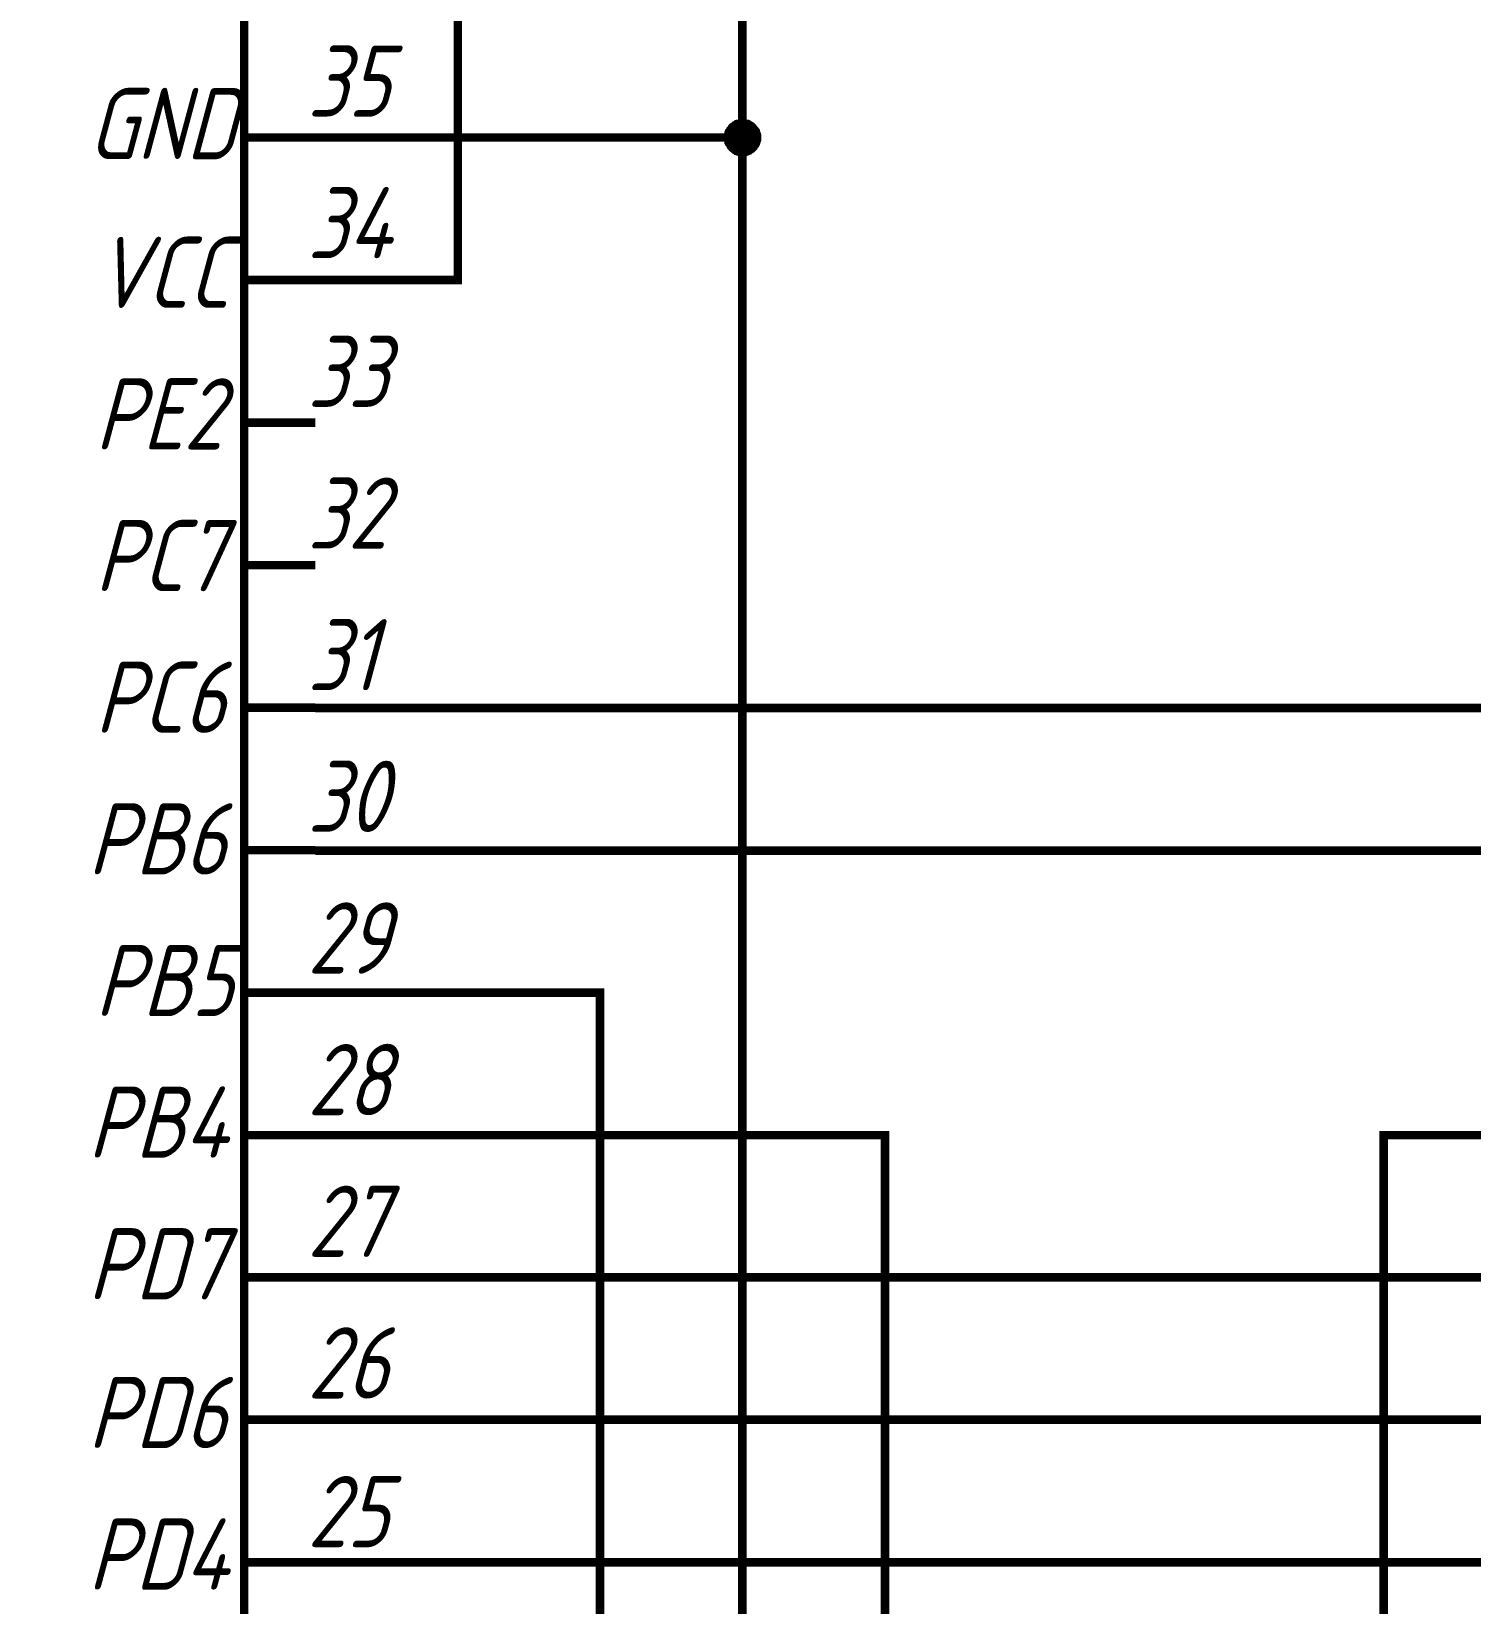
# Model space of a CAD drawing. Header units: millimetres. Extents: x 101 to 942, y 57 to 651.
# Drawn here: x 450.1 to 500.6, y 367.3 to 422.5 of the extents above; entities that cross this region are included whole.
import ezdxf

# ---------------------------------------------------------------- set-up
doc = ezdxf.new("R2010")
doc.units = ezdxf.units.MM
doc.header["$LTSCALE"] = 0.5
doc.layers.add('Sheet', color=255, linetype='Continuous')
doc.styles.add('GOST type A0', font='', dxfattribs={"oblique": 15, "height": 3.5})
doc.styles.get('GOST type A0').set_extended_font_data('GOST type A')

msp = doc.modelspace()

# ---------------------------------------------------------------- linework, layer by layer
at = {"layer": 'Sheet', "color": 7}
for points, const_width in [([(829.975, 563.769), (577.551, 563.769), (577.551, 368.792), (460.097, 368.792), (460.097, 368.792)], 0.3), ([(460.097, 413.793), (460.097, 413.793), (465.097, 413.793), (465.097, 476.284), (402.612, 476.284)], 0.3), ([(460.097, 458.793), (460.097, 458.793), (475.081, 458.793), (475.081, 418.795), (475.081, 338.797)], 0.3), ([(474.584, 418.795), (474.584, 418.826), (474.584, 418.841), (474.584, 418.872), (474.6, 418.903), (474.6, 418.919), (474.6, 418.95), (474.616, 418.965), (474.616, 418.997), (474.631, 419.012), (474.647, 419.028), (474.662, 419.059), (474.662, 419.074), (474.678, 419.09), (474.693, 419.105), (474.709, 419.136), (474.724, 419.152), (474.74, 419.167), (474.771, 419.183), (474.786, 419.198), (474.802, 419.214), (474.817, 419.214), (474.848, 419.23), (474.864, 419.245), (474.879, 419.261), (474.911, 419.261), (474.926, 419.276), (474.957, 419.276), (474.973, 419.276), (475.004, 419.292), (475.035, 419.292), (475.05, 419.292), (475.081, 419.292)], 0.3), ([(474.584, 418.795), (474.584, 418.826), (474.584, 418.841), (474.584, 418.872), (474.6, 418.903), (474.6, 418.919), (474.6, 418.95), (474.616, 418.965), (474.616, 418.997), (474.631, 419.012), (474.647, 419.028), (474.662, 419.059), (474.662, 419.074), (474.678, 419.09), (474.693, 419.105), (474.709, 419.136), (474.724, 419.152), (474.74, 419.167), (474.771, 419.183), (474.786, 419.198), (474.802, 419.214), (474.817, 419.214), (474.848, 419.23), (474.864, 419.245), (474.879, 419.261), (474.911, 419.261), (474.926, 419.276), (474.957, 419.276), (474.973, 419.276), (475.004, 419.292), (475.035, 419.292), (475.05, 419.292), (475.081, 419.292)], 0.3), ([(474.584, 418.795), (474.584, 418.826), (474.584, 418.841), (474.584, 418.872), (474.6, 418.903), (474.6, 418.919), (474.6, 418.95), (474.616, 418.965), (474.616, 418.997), (474.631, 419.012), (474.647, 419.028), (474.662, 419.059), (474.662, 419.074), (474.678, 419.09), (474.693, 419.105), (474.709, 419.136), (474.724, 419.152), (474.74, 419.167), (474.771, 419.183), (474.786, 419.198), (474.802, 419.214), (474.817, 419.214), (474.848, 419.23), (474.864, 419.245), (474.879, 419.261), (474.911, 419.261), (474.926, 419.276), (474.957, 419.276), (474.973, 419.276), (475.004, 419.292), (475.035, 419.292), (475.05, 419.292), (475.081, 419.292)], 0.3), ([(474.584, 418.795), (474.584, 418.826), (474.584, 418.841), (474.584, 418.872), (474.6, 418.903), (474.6, 418.919), (474.6, 418.95), (474.616, 418.965), (474.616, 418.997), (474.631, 419.012), (474.647, 419.028), (474.662, 419.059), (474.662, 419.074), (474.678, 419.09), (474.693, 419.105), (474.709, 419.136), (474.724, 419.152), (474.74, 419.167), (474.771, 419.183), (474.786, 419.198), (474.802, 419.214), (474.817, 419.214), (474.848, 419.23), (474.864, 419.245), (474.879, 419.261), (474.911, 419.261), (474.926, 419.276), (474.957, 419.276), (474.973, 419.276), (475.004, 419.292), (475.035, 419.292), (475.05, 419.292), (475.081, 419.292)], 0.3), ([(474.584, 418.795), (474.584, 418.826), (474.584, 418.841), (474.584, 418.872), (474.6, 418.903), (474.6, 418.919), (474.6, 418.95), (474.616, 418.965), (474.616, 418.997), (474.631, 419.012), (474.647, 419.028), (474.662, 419.059), (474.662, 419.074), (474.678, 419.09), (474.693, 419.105), (474.709, 419.136), (474.724, 419.152), (474.74, 419.167), (474.771, 419.183), (474.786, 419.198), (474.802, 419.214), (474.817, 419.214), (474.848, 419.23), (474.864, 419.245), (474.879, 419.261), (474.911, 419.261), (474.926, 419.276), (474.957, 419.276), (474.973, 419.276), (475.004, 419.292), (475.035, 419.292), (475.05, 419.292), (475.081, 419.292)], 0.0991), ([(474.584, 418.795), (474.584, 418.826), (474.584, 418.841), (474.584, 418.872), (474.6, 418.903), (474.6, 418.919), (474.6, 418.95), (474.616, 418.965), (474.616, 418.997), (474.631, 419.012), (474.647, 419.028), (474.662, 419.059), (474.662, 419.074), (474.678, 419.09), (474.693, 419.105), (474.709, 419.136), (474.724, 419.152), (474.74, 419.167), (474.771, 419.183), (474.786, 419.198), (474.802, 419.214), (474.817, 419.214), (474.848, 419.23), (474.864, 419.245), (474.879, 419.261), (474.911, 419.261), (474.926, 419.276), (474.957, 419.276), (474.973, 419.276), (475.004, 419.292), (475.035, 419.292), (475.05, 419.292), (475.081, 419.292)], 0.0991), ([(474.584, 418.795), (474.584, 418.826), (474.584, 418.841), (474.584, 418.872), (474.6, 418.903), (474.6, 418.919), (474.6, 418.95), (474.616, 418.965), (474.616, 418.997), (474.631, 419.012), (474.647, 419.028), (474.662, 419.059), (474.662, 419.074), (474.678, 419.09), (474.693, 419.105), (474.709, 419.136), (474.724, 419.152), (474.74, 419.167), (474.771, 419.183), (474.786, 419.198), (474.802, 419.214), (474.817, 419.214), (474.848, 419.23), (474.864, 419.245), (474.879, 419.261), (474.911, 419.261), (474.926, 419.276), (474.957, 419.276), (474.973, 419.276), (475.004, 419.292), (475.035, 419.292), (475.05, 419.292), (475.081, 419.292)], 0.0991), ([(474.584, 418.795), (474.584, 418.826), (474.584, 418.841), (474.584, 418.872), (474.6, 418.903), (474.6, 418.919), (474.6, 418.95), (474.616, 418.965), (474.616, 418.997), (474.631, 419.012), (474.647, 419.028), (474.662, 419.059), (474.662, 419.074), (474.678, 419.09), (474.693, 419.105), (474.709, 419.136), (474.724, 419.152), (474.74, 419.167), (474.771, 419.183), (474.786, 419.198), (474.802, 419.214), (474.817, 419.214), (474.848, 419.23), (474.864, 419.245), (474.879, 419.261), (474.911, 419.261), (474.926, 419.276), (474.957, 419.276), (474.973, 419.276), (475.004, 419.292), (475.035, 419.292), (475.05, 419.292), (475.081, 419.292)], 0.0991), ([(475.081, 419.292), (475.081, 419.292)], 0.3), ([(475.081, 419.292), (475.112, 419.292), (475.128, 419.292), (475.159, 419.292), (475.19, 419.276), (475.206, 419.276), (475.237, 419.276), (475.252, 419.261), (475.283, 419.261), (475.299, 419.245), (475.33, 419.23), (475.345, 419.214), (475.361, 419.214), (475.392, 419.198), (475.407, 419.183), (475.423, 419.167), (475.439, 419.152), (475.454, 419.136), (475.47, 419.105), (475.485, 419.09), (475.501, 419.074), (475.516, 419.059), (475.532, 419.028), (475.547, 419.012), (475.547, 418.997), (475.563, 418.965), (475.563, 418.95), (475.578, 418.919), (475.578, 418.903), (475.594, 418.872), (475.594, 418.841), (475.594, 418.826), (475.594, 418.795)], 0.3), ([(475.081, 419.292), (475.081, 419.292)], 0.3), ([(475.081, 419.292), (475.112, 419.292), (475.128, 419.292), (475.159, 419.292), (475.19, 419.276), (475.206, 419.276), (475.237, 419.276), (475.252, 419.261), (475.283, 419.261), (475.299, 419.245), (475.33, 419.23), (475.345, 419.214), (475.361, 419.214), (475.392, 419.198), (475.407, 419.183), (475.423, 419.167), (475.439, 419.152), (475.454, 419.136), (475.47, 419.105), (475.485, 419.09), (475.501, 419.074), (475.516, 419.059), (475.532, 419.028), (475.547, 419.012), (475.547, 418.997), (475.563, 418.965), (475.563, 418.95), (475.578, 418.919), (475.578, 418.903), (475.594, 418.872), (475.594, 418.841), (475.594, 418.826), (475.594, 418.795)], 0.3), ([(475.081, 419.292), (475.081, 419.292)], 0.3), ([(475.081, 419.292), (475.112, 419.292), (475.128, 419.292), (475.159, 419.292), (475.19, 419.276), (475.206, 419.276), (475.237, 419.276), (475.252, 419.261), (475.283, 419.261), (475.299, 419.245), (475.33, 419.23), (475.345, 419.214), (475.361, 419.214), (475.392, 419.198), (475.407, 419.183), (475.423, 419.167), (475.439, 419.152), (475.454, 419.136), (475.47, 419.105), (475.485, 419.09), (475.501, 419.074), (475.516, 419.059), (475.532, 419.028), (475.547, 419.012), (475.547, 418.997), (475.563, 418.965), (475.563, 418.95), (475.578, 418.919), (475.578, 418.903), (475.594, 418.872), (475.594, 418.841), (475.594, 418.826), (475.594, 418.795)], 0.3), ([(475.081, 419.292), (475.081, 419.292)], 0.3), ([(475.081, 419.292), (475.112, 419.292), (475.128, 419.292), (475.159, 419.292), (475.19, 419.276), (475.206, 419.276), (475.237, 419.276), (475.252, 419.261), (475.283, 419.261), (475.299, 419.245), (475.33, 419.23), (475.345, 419.214), (475.361, 419.214), (475.392, 419.198), (475.407, 419.183), (475.423, 419.167), (475.439, 419.152), (475.454, 419.136), (475.47, 419.105), (475.485, 419.09), (475.501, 419.074), (475.516, 419.059), (475.532, 419.028), (475.547, 419.012), (475.547, 418.997), (475.563, 418.965), (475.563, 418.95), (475.578, 418.919), (475.578, 418.903), (475.594, 418.872), (475.594, 418.841), (475.594, 418.826), (475.594, 418.795)], 0.3), ([(475.081, 419.292), (475.081, 419.292)], 0.0991), ([(475.081, 419.292), (475.112, 419.292), (475.128, 419.292), (475.159, 419.292), (475.19, 419.276), (475.206, 419.276), (475.237, 419.276), (475.252, 419.261), (475.283, 419.261), (475.299, 419.245), (475.33, 419.23), (475.345, 419.214), (475.361, 419.214), (475.392, 419.198), (475.407, 419.183), (475.423, 419.167), (475.439, 419.152), (475.454, 419.136), (475.47, 419.105), (475.485, 419.09), (475.501, 419.074), (475.516, 419.059), (475.532, 419.028), (475.547, 419.012), (475.547, 418.997), (475.563, 418.965), (475.563, 418.95), (475.578, 418.919), (475.578, 418.903), (475.594, 418.872), (475.594, 418.841), (475.594, 418.826), (475.594, 418.795)], 0.0991), ([(475.081, 419.292), (475.081, 419.292)], 0.0991), ([(475.081, 419.292), (475.112, 419.292), (475.128, 419.292), (475.159, 419.292), (475.19, 419.276), (475.206, 419.276), (475.237, 419.276), (475.252, 419.261), (475.283, 419.261), (475.299, 419.245), (475.33, 419.23), (475.345, 419.214), (475.361, 419.214), (475.392, 419.198), (475.407, 419.183), (475.423, 419.167), (475.439, 419.152), (475.454, 419.136), (475.47, 419.105), (475.485, 419.09), (475.501, 419.074), (475.516, 419.059), (475.532, 419.028), (475.547, 419.012), (475.547, 418.997), (475.563, 418.965), (475.563, 418.95), (475.578, 418.919), (475.578, 418.903), (475.594, 418.872), (475.594, 418.841), (475.594, 418.826), (475.594, 418.795)], 0.0991), ([(475.081, 419.292), (475.081, 419.292)], 0.0991), ([(475.081, 419.292), (475.112, 419.292), (475.128, 419.292), (475.159, 419.292), (475.19, 419.276), (475.206, 419.276), (475.237, 419.276), (475.252, 419.261), (475.283, 419.261), (475.299, 419.245), (475.33, 419.23), (475.345, 419.214), (475.361, 419.214), (475.392, 419.198), (475.407, 419.183), (475.423, 419.167), (475.439, 419.152), (475.454, 419.136), (475.47, 419.105), (475.485, 419.09), (475.501, 419.074), (475.516, 419.059), (475.532, 419.028), (475.547, 419.012), (475.547, 418.997), (475.563, 418.965), (475.563, 418.95), (475.578, 418.919), (475.578, 418.903), (475.594, 418.872), (475.594, 418.841), (475.594, 418.826), (475.594, 418.795)], 0.0991), ([(475.081, 419.292), (475.081, 419.292)], 0.0991), ([(475.081, 419.292), (475.112, 419.292), (475.128, 419.292), (475.159, 419.292), (475.19, 419.276), (475.206, 419.276), (475.237, 419.276), (475.252, 419.261), (475.283, 419.261), (475.299, 419.245), (475.33, 419.23), (475.345, 419.214), (475.361, 419.214), (475.392, 419.198), (475.407, 419.183), (475.423, 419.167), (475.439, 419.152), (475.454, 419.136), (475.47, 419.105), (475.485, 419.09), (475.501, 419.074), (475.516, 419.059), (475.532, 419.028), (475.547, 419.012), (475.547, 418.997), (475.563, 418.965), (475.563, 418.95), (475.578, 418.919), (475.578, 418.903), (475.594, 418.872), (475.594, 418.841), (475.594, 418.826), (475.594, 418.795)], 0.0991), ([(457.597, 418.795), (460.097, 418.795)], 0.3), ([(460.097, 418.795), (460.097, 418.795), (475.081, 418.795)], 0.3), ([(475.081, 418.282), (475.05, 418.282), (475.035, 418.282), (475.004, 418.282), (474.973, 418.298), (474.957, 418.298), (474.926, 418.313), (474.911, 418.313), (474.879, 418.329), (474.864, 418.329), (474.848, 418.344), (474.817, 418.36), (474.802, 418.375), (474.786, 418.391), (474.771, 418.406), (474.74, 418.422), (474.724, 418.437), (474.709, 418.453), (474.693, 418.468), (474.678, 418.484), (474.662, 418.515), (474.662, 418.531), (474.647, 418.546), (474.631, 418.577), (474.616, 418.593), (474.616, 418.624), (474.6, 418.639), (474.6, 418.67), (474.6, 418.686), (474.584, 418.717), (474.584, 418.748), (474.584, 418.764), (474.584, 418.795)], 0.3), ([(474.584, 418.795), (474.584, 418.795)], 0.3), ([(475.081, 418.282), (475.05, 418.282), (475.035, 418.282), (475.004, 418.282), (474.973, 418.298), (474.957, 418.298), (474.926, 418.313), (474.911, 418.313), (474.879, 418.329), (474.864, 418.329), (474.848, 418.344), (474.817, 418.36), (474.802, 418.375), (474.786, 418.391), (474.771, 418.406), (474.74, 418.422), (474.724, 418.437), (474.709, 418.453), (474.693, 418.468), (474.678, 418.484), (474.662, 418.515), (474.662, 418.531), (474.647, 418.546), (474.631, 418.577), (474.616, 418.593), (474.616, 418.624), (474.6, 418.639), (474.6, 418.67), (474.6, 418.686), (474.584, 418.717), (474.584, 418.748), (474.584, 418.764), (474.584, 418.795)], 0.3), ([(474.584, 418.795), (474.584, 418.795)], 0.3), ([(475.081, 418.282), (475.05, 418.282), (475.035, 418.282), (475.004, 418.282), (474.973, 418.298), (474.957, 418.298), (474.926, 418.313), (474.911, 418.313), (474.879, 418.329), (474.864, 418.329), (474.848, 418.344), (474.817, 418.36), (474.802, 418.375), (474.786, 418.391), (474.771, 418.406), (474.74, 418.422), (474.724, 418.437), (474.709, 418.453), (474.693, 418.468), (474.678, 418.484), (474.662, 418.515), (474.662, 418.531), (474.647, 418.546), (474.631, 418.577), (474.616, 418.593), (474.616, 418.624), (474.6, 418.639), (474.6, 418.67), (474.6, 418.686), (474.584, 418.717), (474.584, 418.748), (474.584, 418.764), (474.584, 418.795)], 0.3), ([(474.584, 418.795), (474.584, 418.795)], 0.3), ([(475.081, 418.282), (475.05, 418.282), (475.035, 418.282), (475.004, 418.282), (474.973, 418.298), (474.957, 418.298), (474.926, 418.313), (474.911, 418.313), (474.879, 418.329), (474.864, 418.329), (474.848, 418.344), (474.817, 418.36), (474.802, 418.375), (474.786, 418.391), (474.771, 418.406), (474.74, 418.422), (474.724, 418.437), (474.709, 418.453), (474.693, 418.468), (474.678, 418.484), (474.662, 418.515), (474.662, 418.531), (474.647, 418.546), (474.631, 418.577), (474.616, 418.593), (474.616, 418.624), (474.6, 418.639), (474.6, 418.67), (474.6, 418.686), (474.584, 418.717), (474.584, 418.748), (474.584, 418.764), (474.584, 418.795)], 0.3), ([(474.584, 418.795), (474.584, 418.795)], 0.3), ([(475.081, 418.282), (475.05, 418.282), (475.035, 418.282), (475.004, 418.282), (474.973, 418.298), (474.957, 418.298), (474.926, 418.313), (474.911, 418.313), (474.879, 418.329), (474.864, 418.329), (474.848, 418.344), (474.817, 418.36), (474.802, 418.375), (474.786, 418.391), (474.771, 418.406), (474.74, 418.422), (474.724, 418.437), (474.709, 418.453), (474.693, 418.468), (474.678, 418.484), (474.662, 418.515), (474.662, 418.531), (474.647, 418.546), (474.631, 418.577), (474.616, 418.593), (474.616, 418.624), (474.6, 418.639), (474.6, 418.67), (474.6, 418.686), (474.584, 418.717), (474.584, 418.748), (474.584, 418.764), (474.584, 418.795)], 0.0991), ([(474.584, 418.795), (474.584, 418.795)], 0.0991), ([(475.081, 418.282), (475.05, 418.282), (475.035, 418.282), (475.004, 418.282), (474.973, 418.298), (474.957, 418.298), (474.926, 418.313), (474.911, 418.313), (474.879, 418.329), (474.864, 418.329), (474.848, 418.344), (474.817, 418.36), (474.802, 418.375), (474.786, 418.391), (474.771, 418.406), (474.74, 418.422), (474.724, 418.437), (474.709, 418.453), (474.693, 418.468), (474.678, 418.484), (474.662, 418.515), (474.662, 418.531), (474.647, 418.546), (474.631, 418.577), (474.616, 418.593), (474.616, 418.624), (474.6, 418.639), (474.6, 418.67), (474.6, 418.686), (474.584, 418.717), (474.584, 418.748), (474.584, 418.764), (474.584, 418.795)], 0.0991), ([(474.584, 418.795), (474.584, 418.795)], 0.0991), ([(475.081, 418.282), (475.05, 418.282), (475.035, 418.282), (475.004, 418.282), (474.973, 418.298), (474.957, 418.298), (474.926, 418.313), (474.911, 418.313), (474.879, 418.329), (474.864, 418.329), (474.848, 418.344), (474.817, 418.36), (474.802, 418.375), (474.786, 418.391), (474.771, 418.406), (474.74, 418.422), (474.724, 418.437), (474.709, 418.453), (474.693, 418.468), (474.678, 418.484), (474.662, 418.515), (474.662, 418.531), (474.647, 418.546), (474.631, 418.577), (474.616, 418.593), (474.616, 418.624), (474.6, 418.639), (474.6, 418.67), (474.6, 418.686), (474.584, 418.717), (474.584, 418.748), (474.584, 418.764), (474.584, 418.795)], 0.0991), ([(474.584, 418.795), (474.584, 418.795)], 0.0991), ([(475.081, 418.282), (475.05, 418.282), (475.035, 418.282), (475.004, 418.282), (474.973, 418.298), (474.957, 418.298), (474.926, 418.313), (474.911, 418.313), (474.879, 418.329), (474.864, 418.329), (474.848, 418.344), (474.817, 418.36), (474.802, 418.375), (474.786, 418.391), (474.771, 418.406), (474.74, 418.422), (474.724, 418.437), (474.709, 418.453), (474.693, 418.468), (474.678, 418.484), (474.662, 418.515), (474.662, 418.531), (474.647, 418.546), (474.631, 418.577), (474.616, 418.593), (474.616, 418.624), (474.6, 418.639), (474.6, 418.67), (474.6, 418.686), (474.584, 418.717), (474.584, 418.748), (474.584, 418.764), (474.584, 418.795)], 0.0991), ([(474.584, 418.795), (474.584, 418.795)], 0.0991), ([(475.594, 418.795), (475.594, 418.764), (475.594, 418.748), (475.594, 418.717), (475.578, 418.686), (475.578, 418.67), (475.563, 418.639), (475.563, 418.624), (475.547, 418.593), (475.547, 418.577), (475.532, 418.546), (475.516, 418.531), (475.501, 418.515), (475.485, 418.484), (475.47, 418.468), (475.454, 418.453), (475.439, 418.437), (475.423, 418.422), (475.407, 418.406), (475.392, 418.391), (475.361, 418.375), (475.345, 418.36), (475.33, 418.344), (475.299, 418.329), (475.283, 418.329), (475.252, 418.313), (475.237, 418.313), (475.206, 418.298), (475.19, 418.298), (475.159, 418.282), (475.128, 418.282), (475.112, 418.282), (475.081, 418.282)], 0.3), ([(475.594, 418.795), (475.594, 418.764), (475.594, 418.748), (475.594, 418.717), (475.578, 418.686), (475.578, 418.67), (475.563, 418.639), (475.563, 418.624), (475.547, 418.593), (475.547, 418.577), (475.532, 418.546), (475.516, 418.531), (475.501, 418.515), (475.485, 418.484), (475.47, 418.468), (475.454, 418.453), (475.439, 418.437), (475.423, 418.422), (475.407, 418.406), (475.392, 418.391), (475.361, 418.375), (475.345, 418.36), (475.33, 418.344), (475.299, 418.329), (475.283, 418.329), (475.252, 418.313), (475.237, 418.313), (475.206, 418.298), (475.19, 418.298), (475.159, 418.282), (475.128, 418.282), (475.112, 418.282), (475.081, 418.282)], 0.3), ([(475.594, 418.795), (475.594, 418.764), (475.594, 418.748), (475.594, 418.717), (475.578, 418.686), (475.578, 418.67), (475.563, 418.639), (475.563, 418.624), (475.547, 418.593), (475.547, 418.577), (475.532, 418.546), (475.516, 418.531), (475.501, 418.515), (475.485, 418.484), (475.47, 418.468), (475.454, 418.453), (475.439, 418.437), (475.423, 418.422), (475.407, 418.406), (475.392, 418.391), (475.361, 418.375), (475.345, 418.36), (475.33, 418.344), (475.299, 418.329), (475.283, 418.329), (475.252, 418.313), (475.237, 418.313), (475.206, 418.298), (475.19, 418.298), (475.159, 418.282), (475.128, 418.282), (475.112, 418.282), (475.081, 418.282)], 0.3), ([(475.594, 418.795), (475.594, 418.764), (475.594, 418.748), (475.594, 418.717), (475.578, 418.686), (475.578, 418.67), (475.563, 418.639), (475.563, 418.624), (475.547, 418.593), (475.547, 418.577), (475.532, 418.546), (475.516, 418.531), (475.501, 418.515), (475.485, 418.484), (475.47, 418.468), (475.454, 418.453), (475.439, 418.437), (475.423, 418.422), (475.407, 418.406), (475.392, 418.391), (475.361, 418.375), (475.345, 418.36), (475.33, 418.344), (475.299, 418.329), (475.283, 418.329), (475.252, 418.313), (475.237, 418.313), (475.206, 418.298), (475.19, 418.298), (475.159, 418.282), (475.128, 418.282), (475.112, 418.282), (475.081, 418.282)], 0.3), ([(475.594, 418.795), (475.594, 418.764), (475.594, 418.748), (475.594, 418.717), (475.578, 418.686), (475.578, 418.67), (475.563, 418.639), (475.563, 418.624), (475.547, 418.593), (475.547, 418.577), (475.532, 418.546), (475.516, 418.531), (475.501, 418.515), (475.485, 418.484), (475.47, 418.468), (475.454, 418.453), (475.439, 418.437), (475.423, 418.422), (475.407, 418.406), (475.392, 418.391), (475.361, 418.375), (475.345, 418.36), (475.33, 418.344), (475.299, 418.329), (475.283, 418.329), (475.252, 418.313), (475.237, 418.313), (475.206, 418.298), (475.19, 418.298), (475.159, 418.282), (475.128, 418.282), (475.112, 418.282), (475.081, 418.282)], 0.0991), ([(475.594, 418.795), (475.594, 418.764), (475.594, 418.748), (475.594, 418.717), (475.578, 418.686), (475.578, 418.67), (475.563, 418.639), (475.563, 418.624), (475.547, 418.593), (475.547, 418.577), (475.532, 418.546), (475.516, 418.531), (475.501, 418.515), (475.485, 418.484), (475.47, 418.468), (475.454, 418.453), (475.439, 418.437), (475.423, 418.422), (475.407, 418.406), (475.392, 418.391), (475.361, 418.375), (475.345, 418.36), (475.33, 418.344), (475.299, 418.329), (475.283, 418.329), (475.252, 418.313), (475.237, 418.313), (475.206, 418.298), (475.19, 418.298), (475.159, 418.282), (475.128, 418.282), (475.112, 418.282), (475.081, 418.282)], 0.0991), ([(475.594, 418.795), (475.594, 418.764), (475.594, 418.748), (475.594, 418.717), (475.578, 418.686), (475.578, 418.67), (475.563, 418.639), (475.563, 418.624), (475.547, 418.593), (475.547, 418.577), (475.532, 418.546), (475.516, 418.531), (475.501, 418.515), (475.485, 418.484), (475.47, 418.468), (475.454, 418.453), (475.439, 418.437), (475.423, 418.422), (475.407, 418.406), (475.392, 418.391), (475.361, 418.375), (475.345, 418.36), (475.33, 418.344), (475.299, 418.329), (475.283, 418.329), (475.252, 418.313), (475.237, 418.313), (475.206, 418.298), (475.19, 418.298), (475.159, 418.282), (475.128, 418.282), (475.112, 418.282), (475.081, 418.282)], 0.0991), ([(475.594, 418.795), (475.594, 418.764), (475.594, 418.748), (475.594, 418.717), (475.578, 418.686), (475.578, 418.67), (475.563, 418.639), (475.563, 418.624), (475.547, 418.593), (475.547, 418.577), (475.532, 418.546), (475.516, 418.531), (475.501, 418.515), (475.485, 418.484), (475.47, 418.468), (475.454, 418.453), (475.439, 418.437), (475.423, 418.422), (475.407, 418.406), (475.392, 418.391), (475.361, 418.375), (475.345, 418.36), (475.33, 418.344), (475.299, 418.329), (475.283, 418.329), (475.252, 418.313), (475.237, 418.313), (475.206, 418.298), (475.19, 418.298), (475.159, 418.282), (475.128, 418.282), (475.112, 418.282), (475.081, 418.282)], 0.0991), ([(475.594, 418.795), (475.594, 418.795), (475.594, 418.795), (475.594, 418.795), (475.594, 418.795), (475.594, 418.795), (475.594, 418.795), (475.594, 418.795), (475.594, 418.795), (475.594, 418.795), (475.594, 418.795), (475.594, 418.795), (475.594, 418.795), (475.594, 418.795), (475.594, 418.795), (475.594, 418.795), (475.594, 418.795), (475.594, 418.795), (475.594, 418.795), (475.594, 418.795), (475.594, 418.795), (475.594, 418.795), (475.594, 418.795), (475.594, 418.795), (475.594, 418.795), (475.594, 418.795), (475.594, 418.795), (475.594, 418.795), (475.594, 418.795), (475.594, 418.795), (475.594, 418.795), (475.594, 418.795), (475.594, 418.795)], 0.3), ([(475.594, 418.795), (475.594, 418.795)], 0.3), ([(475.594, 418.795), (475.594, 418.795), (475.594, 418.795), (475.594, 418.795), (475.594, 418.795), (475.594, 418.795), (475.594, 418.795), (475.594, 418.795), (475.594, 418.795), (475.594, 418.795), (475.594, 418.795), (475.594, 418.795), (475.594, 418.795), (475.594, 418.795), (475.594, 418.795), (475.594, 418.795), (475.594, 418.795), (475.594, 418.795), (475.594, 418.795), (475.594, 418.795), (475.594, 418.795), (475.594, 418.795), (475.594, 418.795), (475.594, 418.795), (475.594, 418.795), (475.594, 418.795), (475.594, 418.795), (475.594, 418.795), (475.594, 418.795), (475.594, 418.795), (475.594, 418.795), (475.594, 418.795), (475.594, 418.795)], 0.3), ([(475.594, 418.795), (475.594, 418.795)], 0.3), ([(475.594, 418.795), (475.594, 418.795), (475.594, 418.795), (475.594, 418.795), (475.594, 418.795), (475.594, 418.795), (475.594, 418.795), (475.594, 418.795), (475.594, 418.795), (475.594, 418.795), (475.594, 418.795), (475.594, 418.795), (475.594, 418.795), (475.594, 418.795), (475.594, 418.795), (475.594, 418.795), (475.594, 418.795), (475.594, 418.795), (475.594, 418.795), (475.594, 418.795), (475.594, 418.795), (475.594, 418.795), (475.594, 418.795), (475.594, 418.795), (475.594, 418.795), (475.594, 418.795), (475.594, 418.795), (475.594, 418.795), (475.594, 418.795), (475.594, 418.795), (475.594, 418.795), (475.594, 418.795), (475.594, 418.795)], 0.3), ([(475.594, 418.795), (475.594, 418.795)], 0.3), ([(475.594, 418.795), (475.594, 418.795), (475.594, 418.795), (475.594, 418.795), (475.594, 418.795), (475.594, 418.795), (475.594, 418.795), (475.594, 418.795), (475.594, 418.795), (475.594, 418.795), (475.594, 418.795), (475.594, 418.795), (475.594, 418.795), (475.594, 418.795), (475.594, 418.795), (475.594, 418.795), (475.594, 418.795), (475.594, 418.795), (475.594, 418.795), (475.594, 418.795), (475.594, 418.795), (475.594, 418.795), (475.594, 418.795), (475.594, 418.795), (475.594, 418.795), (475.594, 418.795), (475.594, 418.795), (475.594, 418.795), (475.594, 418.795), (475.594, 418.795), (475.594, 418.795), (475.594, 418.795), (475.594, 418.795)], 0.3), ([(475.594, 418.795), (475.594, 418.795)], 0.3), ([(475.594, 418.795), (475.594, 418.795), (475.594, 418.795), (475.594, 418.795), (475.594, 418.795), (475.594, 418.795), (475.594, 418.795), (475.594, 418.795), (475.594, 418.795), (475.594, 418.795), (475.594, 418.795), (475.594, 418.795), (475.594, 418.795), (475.594, 418.795), (475.594, 418.795), (475.594, 418.795), (475.594, 418.795), (475.594, 418.795), (475.594, 418.795), (475.594, 418.795), (475.594, 418.795), (475.594, 418.795), (475.594, 418.795), (475.594, 418.795), (475.594, 418.795), (475.594, 418.795), (475.594, 418.795), (475.594, 418.795), (475.594, 418.795), (475.594, 418.795), (475.594, 418.795), (475.594, 418.795), (475.594, 418.795)], 0.0991), ([(475.594, 418.795), (475.594, 418.795)], 0.0991), ([(475.594, 418.795), (475.594, 418.795), (475.594, 418.795), (475.594, 418.795), (475.594, 418.795), (475.594, 418.795), (475.594, 418.795), (475.594, 418.795), (475.594, 418.795), (475.594, 418.795), (475.594, 418.795), (475.594, 418.795), (475.594, 418.795), (475.594, 418.795), (475.594, 418.795), (475.594, 418.795), (475.594, 418.795), (475.594, 418.795), (475.594, 418.795), (475.594, 418.795), (475.594, 418.795), (475.594, 418.795), (475.594, 418.795), (475.594, 418.795), (475.594, 418.795), (475.594, 418.795), (475.594, 418.795), (475.594, 418.795), (475.594, 418.795), (475.594, 418.795), (475.594, 418.795), (475.594, 418.795), (475.594, 418.795)], 0.0991), ([(475.594, 418.795), (475.594, 418.795)], 0.0991), ([(475.594, 418.795), (475.594, 418.795), (475.594, 418.795), (475.594, 418.795), (475.594, 418.795), (475.594, 418.795), (475.594, 418.795), (475.594, 418.795), (475.594, 418.795), (475.594, 418.795), (475.594, 418.795), (475.594, 418.795), (475.594, 418.795), (475.594, 418.795), (475.594, 418.795), (475.594, 418.795), (475.594, 418.795), (475.594, 418.795), (475.594, 418.795), (475.594, 418.795), (475.594, 418.795), (475.594, 418.795), (475.594, 418.795), (475.594, 418.795), (475.594, 418.795), (475.594, 418.795), (475.594, 418.795), (475.594, 418.795), (475.594, 418.795), (475.594, 418.795), (475.594, 418.795), (475.594, 418.795), (475.594, 418.795)], 0.0991), ([(475.594, 418.795), (475.594, 418.795)], 0.0991), ([(475.594, 418.795), (475.594, 418.795), (475.594, 418.795), (475.594, 418.795), (475.594, 418.795), (475.594, 418.795), (475.594, 418.795), (475.594, 418.795), (475.594, 418.795), (475.594, 418.795), (475.594, 418.795), (475.594, 418.795), (475.594, 418.795), (475.594, 418.795), (475.594, 418.795), (475.594, 418.795), (475.594, 418.795), (475.594, 418.795), (475.594, 418.795), (475.594, 418.795), (475.594, 418.795), (475.594, 418.795), (475.594, 418.795), (475.594, 418.795), (475.594, 418.795), (475.594, 418.795), (475.594, 418.795), (475.594, 418.795), (475.594, 418.795), (475.594, 418.795), (475.594, 418.795), (475.594, 418.795), (475.594, 418.795)], 0.0991), ([(475.594, 418.795), (475.594, 418.795)], 0.0991), ([(460.097, 388.784), (460.097, 388.784), (470.081, 388.784), (470.081, 323.792), (377.627, 323.792), (377.627, 413.793), (255.157, 413.793)], 0.3), ([(457.597, 413.793), (460.097, 413.793)], 0.3), ([(457.597, 408.791), (460.097, 408.791)], 0.3), ([(255.157, 403.789), (372.627, 403.789), (372.627, 318.79), (480.081, 318.79), (480.081, 383.782), (460.097, 383.782), (460.097, 383.782)], 0.3), ([(457.597, 403.789), (460.097, 403.789)], 0.3), ([(457.597, 398.788), (460.097, 398.788)], 0.3), ([(760.006, 323.776), (765.006, 323.776), (765.006, 338.782), (507.582, 338.782), (507.582, 398.772), (460.097, 398.772)], 0.3), ([(457.597, 393.786), (460.097, 393.786)], 0.3), ([(760.006, 318.775), (767.49, 318.775), (767.49, 343.783), (502.582, 343.783), (502.582, 393.77), (460.097, 393.77)], 0.3), ([(457.597, 388.784), (460.097, 388.784)], 0.3), ([(457.597, 383.782), (460.097, 383.782)], 0.3), ([(520.066, 383.782), (497.582, 383.782), (497.582, 358.789), (497.582, 338.797), (497.582, 323.792)], 0.3), ([(457.597, 378.796), (460.097, 378.796)], 0.3), ([(460.097, 378.796), (460.097, 378.796), (520.066, 378.796)], 0.3), ([(457.597, 373.794), (460.097, 373.794)], 0.3), ([(460.097, 373.794), (460.097, 373.794), (520.066, 373.794)], 0.3), ([(457.597, 368.792), (460.097, 368.792)], 0.3)]:
    msp.add_lwpolyline(points, dxfattribs=dict(at, const_width=const_width))
at = {"layer": 'Sheet', "color": 7, "const_width": 0.3}
msp.add_lwpolyline([(412.612, 468.797), (457.597, 468.797), (457.597, 353.787), (412.612, 353.787), (412.612, 468.797)], close=True, dxfattribs=at)
at = {"layer": 'Sheet', "color": 7, "const_width": 0.508}
msp.add_lwpolyline([(474.809, 418.797, 1), (475.317, 418.797, 1)], format="xyb", close=True, dxfattribs=at)

# ---------------------------------------------------------------- texts
at = {"layer": 'Sheet', "color": 7, "style": 'GOST type A0', "oblique": 15}
for s, p in [('35', (459.817, 419.525)), ('GND', (452.115, 418.033)), ('34', (459.817, 414.554)), ('VCC', (452.364, 412.814)), ('33', (459.817, 409.335)), ('PE2', (452.364, 407.844)), ('32', (459.817, 404.364)), ('PC7', (452.364, 402.873)), ('31', (459.817, 399.393)), ('PC6', (452.364, 397.902)), ('30', (459.817, 394.423)), ('PB6', (452.115, 392.931)), ('29', (459.817, 389.452)), ('PB5', (452.364, 387.961)), ('28', (459.817, 384.481)), ('PB4', (452.115, 382.99)), ('27', (459.817, 379.51)), ('PD7', (452.115, 378.019)), ('26', (459.817, 374.54)), ('PD6', (452.115, 372.8)), ('25', (459.817, 369.321)), ('PD4', (452.115, 367.829))]:
    msp.add_text(s, height=2.5, dxfattribs=at).set_placement(p)

doc.saveas('drawing.dxf')
